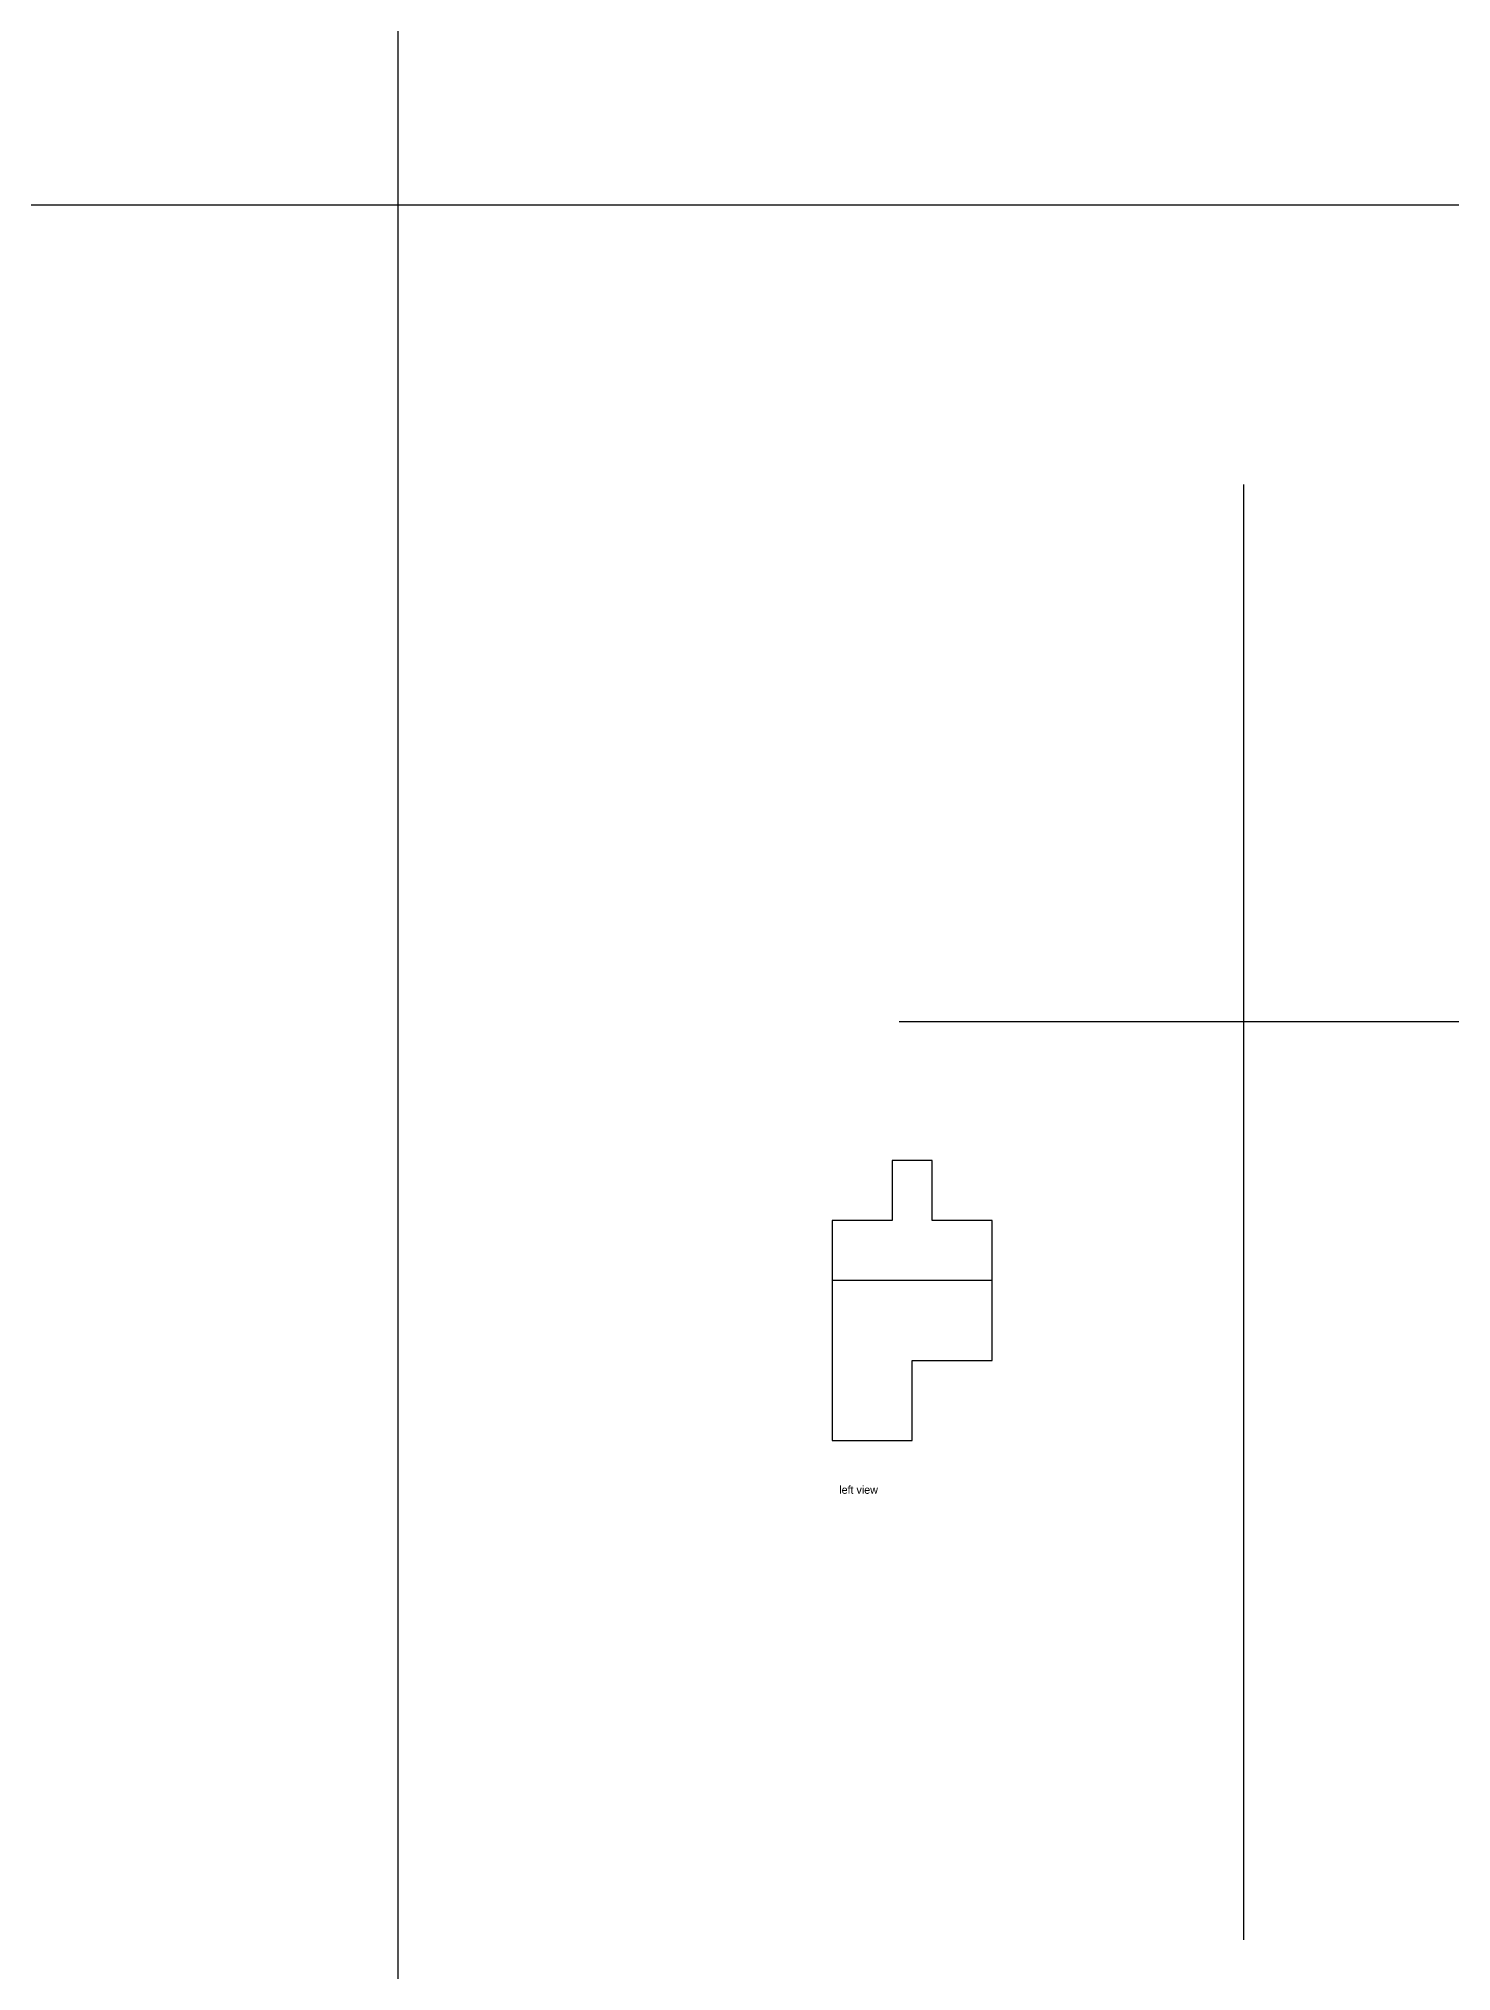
# Model space of a CAD drawing. Header units: inches. Extents: x 40 to 360, y -70 to 91.
# Drawn here: x 288.33 to 323.64, y -36.54 to 11.76 of the extents above; entities that cross this region are included whole.
import ezdxf

# ---------------------------------------------------------------- set-up
doc = ezdxf.new("R2010")
doc.units = ezdxf.units.IN
doc.header["$MEASUREMENT"] = 0

msp = doc.modelspace()

# ---------------------------------------------------------------- linework, layer by layer
for p, q in [((297.311, 90.361), (297.311, -57.959)), ((191.562, 7.611), (359.786, 7.611)), ((318.446, 0.616), (318.446, -35.757)), ((309.838, -12.803), (348.828, -12.803)), ((310.664, -16.276), (309.664, -16.276)), ((309.664, -16.276), (309.664, -16.276)), ((309.664, -16.276), (309.664, -17.776)), ((310.664, -17.776), (310.664, -16.276)), ((310.664, -16.276), (310.664, -16.276)), ((309.664, -17.776), (308.164, -17.776)), ((308.164, -17.776), (308.164, -17.776)), ((308.164, -17.776), (308.164, -19.276)), ((309.664, -17.776), (309.664, -17.776)), ((312.164, -17.776), (310.664, -17.776)), ((312.164, -17.776), (312.164, -17.776)), ((312.164, -21.276), (312.164, -17.776)), ((312.164, -19.276), (308.164, -19.276)), ((308.164, -19.276), (308.164, -19.276)), ((308.164, -19.276), (308.164, -23.276)), ((312.164, -19.276), (312.164, -19.276)), ((310.164, -23.276), (310.164, -21.276)), ((310.164, -21.276), (310.164, -21.276)), ((310.164, -21.276), (312.164, -21.276)), ((308.164, -23.276), (308.164, -23.276)), ((308.164, -23.276), (310.164, -23.276)), ((310.164, -23.276), (310.164, -23.276))]:
    msp.add_line(p, q)

# ---------------------------------------------------------------- texts
at = {"insert": (307.972, -24.407), "char_height": 0.2, "width": 4.87374, "attachment_point": 1}
msp.add_mtext('     left view', dxfattribs=at)

doc.saveas('drawing.dxf')
